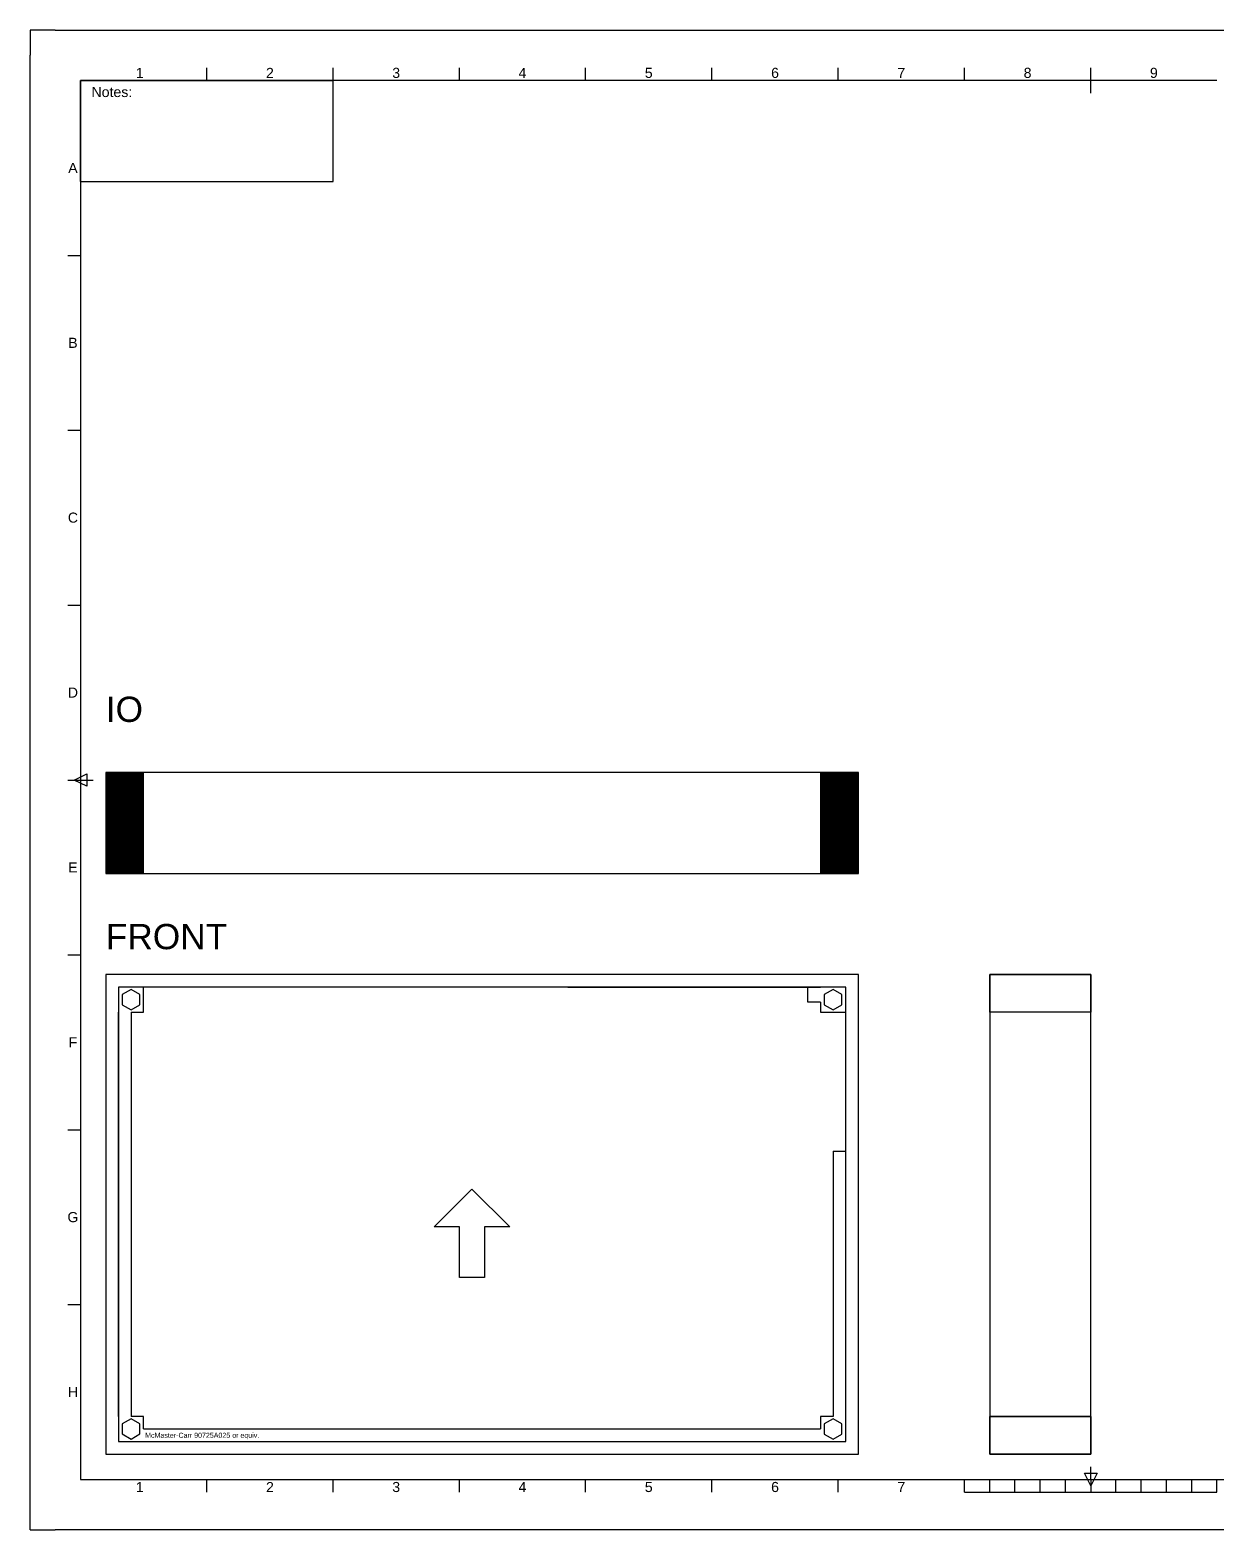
# Model space of a CAD drawing. Header units: millimetres. Extents: x 0 to 840, y 0 to 594.
# Drawn here: x 0 to 470, y 0 to 594 of the extents above; entities that cross this region are included whole.
import ezdxf

# ---------------------------------------------------------------- set-up
doc = ezdxf.new("R2010")
doc.units = ezdxf.units.MM
doc.layers.get('0').update_dxf_attribs({"lineweight": 25, "true_color": 0x000000})
doc.layers.add('Border', color=7, linetype='Continuous', lineweight=25, true_color=0xffffff)
doc.layers.add('Notes', color=7, linetype='Continuous', lineweight=25, true_color=0xffffff)
doc.styles.add('textstyle16', font='')
doc.styles.add('textstyle17', font='')
doc.styles.add('textstyle18', font='')
doc.styles.add('textstyle28', font='')
doc.styles.add('textstyle31', font='')
doc.styles.add('textstyle32', font='')
doc.styles.add('textstyle33', font='')
doc.styles.add('textstyle34', font='')
doc.styles.add('textstyle35', font='')
doc.styles.add('textstyle36', font='')
doc.styles.add('textstyle37', font='')
doc.styles.add('textstyle38', font='')
doc.styles.add('textstyle39', font='')
doc.styles.add('textstyle40', font='')
doc.styles.add('textstyle41', font='')
doc.styles.add('textstyle42', font='')
doc.styles.add('textstyle43', font='')
doc.styles.add('textstyle44', font='')
doc.styles.add('textstyle45', font='')
doc.styles.add('textstyle46', font='')
doc.styles.add('textstyle51', font='')
doc.styles.add('textstyle52', font='')
doc.styles.add('textstyle55', font='')
doc.styles.add('textstyle56', font='')
doc.styles.add('textstyle59', font='')
doc.styles.add('textstyle60', font='')
doc.styles.add('textstyle63', font='')
doc.styles.add('textstyle65', font='')
doc.styles.get('textstyle16').set_extended_font_data('Liberation Sans')
doc.styles.get('textstyle17').set_extended_font_data('Liberation Sans')
doc.styles.get('textstyle18').set_extended_font_data('Liberation Sans')
doc.styles.get('textstyle28').set_extended_font_data('Arial')
doc.styles.get('textstyle31').set_extended_font_data('Arial')
doc.styles.get('textstyle32').set_extended_font_data('Arial')
doc.styles.get('textstyle33').set_extended_font_data('Arial')
doc.styles.get('textstyle34').set_extended_font_data('Arial')
doc.styles.get('textstyle35').set_extended_font_data('Arial')
doc.styles.get('textstyle36').set_extended_font_data('Arial')
doc.styles.get('textstyle37').set_extended_font_data('Arial')
doc.styles.get('textstyle38').set_extended_font_data('Arial')
doc.styles.get('textstyle39').set_extended_font_data('Arial')
doc.styles.get('textstyle40').set_extended_font_data('Arial')
doc.styles.get('textstyle41').set_extended_font_data('Arial')
doc.styles.get('textstyle42').set_extended_font_data('Arial')
doc.styles.get('textstyle43').set_extended_font_data('Arial')
doc.styles.get('textstyle44').set_extended_font_data('Arial')
doc.styles.get('textstyle45').set_extended_font_data('Arial')
doc.styles.get('textstyle46').set_extended_font_data('Arial')
doc.styles.get('textstyle51').set_extended_font_data('Arial')
doc.styles.get('textstyle52').set_extended_font_data('Arial')
doc.styles.get('textstyle55').set_extended_font_data('Arial')
doc.styles.get('textstyle56').set_extended_font_data('Arial')
doc.styles.get('textstyle59').set_extended_font_data('Arial')
doc.styles.get('textstyle60').set_extended_font_data('Arial')
doc.styles.get('textstyle63').set_extended_font_data('Arial')
doc.styles.get('textstyle65').set_extended_font_data('Arial')
pattern_1 = [(45, (0, 0), (-0.088388348, 0.088388348), [])]

# ---------------------------------------------------------------- blocks, each defined once
blk = doc.blocks.new('Border')
at = {"layer": 'Border'}
for p, q in [((10, 594), (0, 594)), ((0, 594), (0, 584)), ((10, 594), (830, 594)), ((0, 10), (0, 584)), ((70, 574), (70, 579)), ((120, 574), (120, 579)), ((170, 574), (170, 579)), ((220, 574), (220, 579)), ((270, 574), (270, 579)), ((320, 574), (320, 579)), ((370, 574), (370, 579)), ((420, 569), (420, 579)), ((20, 574), (20, 574)), ((20, 574), (20, 504.75)), ((70, 574), (20, 574)), ((20, 574), (20, 574)), ((120, 574), (70, 574)), ((170, 574), (120, 574)), ((220, 574), (170, 574)), ((280, 574), (220, 574)), ((320, 574), (280, 574)), ((370, 574), (320, 574)), ((320, 574), (320, 574)), ((420, 574), (370, 574)), ((370, 574), (370, 574)), ((470, 574), (420, 574)), ((420, 574), (420, 574)), ((420, 574), (420, 574)), ((15, 504.75), (20, 504.75)), ((20, 504.75), (20, 435.5)), ((15, 435.5), (20, 435.5)), ((20, 435.5), (20, 366.25)), ((15, 366.25), (20, 366.25)), ((20, 366.25), (20, 297)), ((17.5, 297), (22.5, 299.5)), ((22.5, 299.5), (22.5, 294.5)), ((15, 297), (25, 297)), ((22.5, 294.5), (17.5, 297)), ((20, 297), (20, 227.75)), ((15, 227.75), (20, 227.75)), ((20, 227.75), (20, 158.5)), ((15, 158.5), (20, 158.5)), ((20, 158.5), (20, 89.25)), ((15, 89.25), (20, 89.25)), ((20, 89.25), (20, 20)), ((420, 20), (420, 25)), ((20, 20), (70, 20)), ((20, 20), (20, 20)), ((70, 15), (70, 20)), ((70, 20), (120, 20)), ((120, 15), (120, 20)), ((120, 20), (170, 20)), ((170, 15), (170, 20)), ((170, 20), (220, 20)), ((220, 15), (220, 20)), ((220, 20), (270, 20)), ((270, 15), (270, 20)), ((270, 20), (320, 20)), ((320, 15), (320, 20)), ((320, 20), (520, 20)), ((370, 15), (370, 20)), ((380, 15), (380, 20)), ((390, 15), (390, 20)), ((400, 15), (400, 20)), ((410, 15), (410, 20)), ((420, 17.5), (417.5, 22.5)), ((417.5, 22.5), (422.5, 22.5)), ((422.5, 22.5), (420, 17.5)), ((420, 20), (420, 15)), ((430, 15), (430, 20)), ((440, 15), (440, 20)), ((450, 15), (450, 20)), ((460, 15), (460, 20)), ((470, 15), (470, 20)), ((370, 15), (470, 15)), ((0, 0), (0, 10)), ((0, 0), (10, 0)), ((830, 0), (10, 0))]:
    blk.add_line(p, q, dxfattribs=at)
at = {"layer": 'Border', "char_height": 4}
for s, insert, attachment_point, style in [('1', (45, 577), 6, 'textstyle43'), ('2', (95, 577), 5, 'textstyle40'), ('3', (145, 577), 5, 'textstyle39'), ('4', (195, 577), 5, 'textstyle36'), ('5', (245, 577), 5, 'textstyle35'), ('6', (295, 577), 5, 'textstyle32'), ('7', (345, 577), 5, 'textstyle31'), ('8', (395, 577), 5, 'textstyle33'), ('9', (445, 577), 5, 'textstyle28'), ('A', (17, 539.375), 5, 'textstyle63'), ('B', (17, 470.125), 5, 'textstyle60'), ('C', (17, 400.875), 5, 'textstyle59'), ('D', (17, 331.625), 5, 'textstyle56'), ('E', (17, 262.375), 5, 'textstyle55'), ('F', (17, 193.125), 5, 'textstyle52'), ('G', (17, 123.875), 5, 'textstyle51'), ('H', (17, 54.625), 5, 'textstyle46'), ('1', (45, 17), 6, 'textstyle45'), ('2', (95, 17), 5, 'textstyle44'), ('3', (145, 17), 5, 'textstyle42'), ('4', (195, 17), 5, 'textstyle41'), ('5', (245, 17), 5, 'textstyle38'), ('6', (295, 17), 5, 'textstyle37'), ('7', (345, 17), 5, 'textstyle34')]:
    blk.add_mtext(s, dxfattribs=dict(at, insert=insert, attachment_point=attachment_point, style=style))
blk = doc.blocks.new('Notes')
at = {"layer": 'Notes'}
for p, q in [((0, 0), (100, 0)), ((0, -40), (0, 0)), ((100, -40), (100, 0)), ((0, -40), (100, -40))]:
    blk.add_line(p, q, dxfattribs=at)
at = {"layer": 'Notes', "insert": (12.42, -4.58), "char_height": 4, "attachment_point": 5, "style": 'textstyle65'}
blk.add_mtext('Notes:', dxfattribs=at)
blk = doc.blocks.new('ISO eng A1 metric template')
at = {"layer": 'Border'}
blk.add_blockref('Border', (0, 0), dxfattribs=at)
at = {"layer": 'Notes'}
blk.add_blockref('Notes', (20, 574), dxfattribs=at)

msp = doc.modelspace()

# ---------------------------------------------------------------- hatches: boundary and pattern name
h = msp.add_hatch()
h.set_pattern_fill('ANSI31', color=256, style=0)
h.set_pattern_definition(pattern_1)
h.paths.add_polyline_path([(30, 300), (30, 260), (45, 260), (45, 300)])
h = msp.add_hatch()
h.set_pattern_fill('ANSI31', color=256, style=0)
h.set_pattern_definition(pattern_1)
h.paths.add_polyline_path([(313, 300), (313, 260), (328, 260), (328, 300)])

# ---------------------------------------------------------------- linework, layer by layer
for p, q in [((328, 300), (30, 300)), ((30, 300), (30, 260)), ((45, 300), (30, 300)), ((30, 300), (30, 260)), ((45, 260), (45, 300)), ((328, 300), (313, 300)), ((313, 300), (313, 260)), ((328, 260), (328, 300)), ((328, 260), (328, 300)), ((30, 260), (328, 260)), ((30, 260), (45, 260)), ((313, 260), (328, 260)), ((328, 220), (30, 220)), ((30, 220), (30, 30)), ((328, 30), (328, 220)), ((420, 220), (380, 220)), ((380, 220), (380, 30)), ((380, 220), (420, 220)), ((380, 205), (380, 220)), ((420, 30), (420, 220)), ((420, 220), (420, 205)), ((323, 215), (35, 215)), ((35, 215), (35, 35)), ((45, 215), (35, 215)), ((35, 215), (35, 205)), ((40, 214.04), (36.5, 212.02)), ((43.5, 212.02), (40, 214.04)), ((45, 205), (45, 215)), ((213, 215), (313, 215)), ((308, 209), (308, 215)), ((323, 215), (313, 215)), ((318, 214.04), (314.5, 212.02)), ((321.5, 212.02), (318, 214.04)), ((323, 35), (323, 215)), ((323, 205), (323, 215)), ((36.5, 212.02), (36.5, 207.98)), ((36.5, 207.98), (40, 205.96)), ((40, 205.96), (43.5, 207.98)), ((43.5, 207.98), (43.5, 212.02)), ((313, 209), (308, 209)), ((313, 209), (313, 205)), ((314.5, 212.02), (314.5, 207.98)), ((314.5, 207.98), (318, 205.96)), ((318, 205.96), (321.5, 207.98)), ((321.5, 207.98), (321.5, 212.02)), ((35, 45), (35, 205)), ((40, 205), (45, 205)), ((40, 205), (40, 45)), ((313, 205), (323, 205)), ((420, 205), (380, 205)), ((318, 150), (318, 45)), ((318, 150), (323, 150)), ((160, 120), (175, 135)), ((175, 135), (190, 120)), ((170, 120), (160, 120)), ((170, 100), (170, 120)), ((190, 120), (180, 120)), ((180, 120), (180, 100)), ((180, 100), (170, 100)), ((35, 45), (35, 35)), ((40, 44.08), (36.5, 42.06)), ((36.5, 42.06), (36.5, 38.02)), ((45, 45), (40, 45)), ((43.5, 42.06), (40, 44.08)), ((43.5, 38.02), (43.5, 42.06)), ((45, 40), (45, 45)), ((318, 45), (313, 45)), ((313, 45), (313, 40)), ((318, 44.04), (314.5, 42.02)), ((314.5, 42.02), (314.5, 37.98)), ((321.5, 42.02), (318, 44.04)), ((321.5, 37.98), (321.5, 42.02)), ((323, 35), (323, 45)), ((420, 45), (380, 45)), ((380, 45), (420, 45)), ((380, 30), (380, 45)), ((420, 45), (420, 30)), ((36.5, 38.02), (40, 36)), ((40, 36), (43.5, 38.02)), ((45, 40), (313, 40)), ((314.5, 37.98), (318, 35.96)), ((318, 35.96), (321.5, 37.98)), ((30, 30), (328, 30)), ((35, 35), (323, 35)), ((35, 35), (45, 35)), ((313, 35), (323, 35)), ((380, 30), (420, 30)), ((420, 30), (380, 30))]:
    msp.add_line(p, q)

# ---------------------------------------------------------------- block references
msp.add_blockref('ISO eng A1 metric template', (0, 0))

# ---------------------------------------------------------------- texts
at = {"attachment_point": 1}
for s, insert, char_height, style in [('IO', (30, 330), 10, 'textstyle17'), ('FRONT', (30, 240), 10, 'textstyle16'), ('McMaster-Carr 90725A025 or equiv.', (45.6, 38.51), 2, 'textstyle18')]:
    msp.add_mtext(s, dxfattribs=dict(at, insert=insert, char_height=char_height, style=style))

doc.saveas('drawing.dxf')
